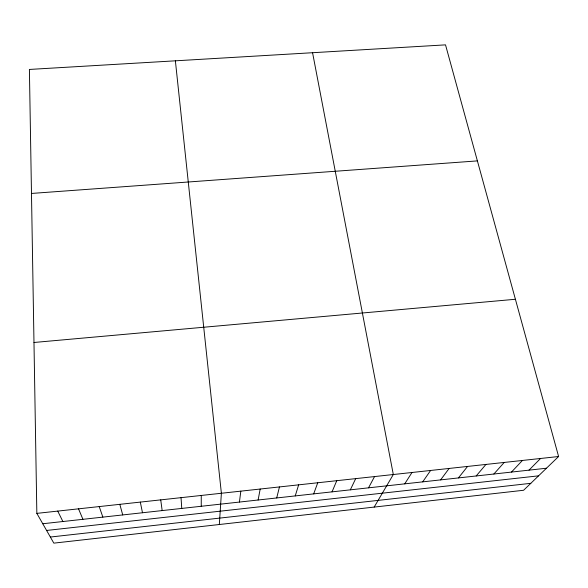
<?xml version="1.0" encoding="UTF-8"?>
<svg xmlns="http://www.w3.org/2000/svg" width="588" height="588" viewBox="0 0 588 588"><rect width="100%" height="100%" fill="white"/><g stroke="black" fill="none" stroke-linecap="round" stroke-linejoin="round"><path stroke-width="0.88" d="M201.25 506.275L201.258 495.456M219.331 524.511L221.382 493.266L175.378 60.821M239.426 502.064L240.83 491.142M258.11 500.006L260.183 489.032M276.713 497.955L279.454 486.938M295.235 495.919L298.645 484.843M313.676 493.883L317.748 482.763M332.036 491.862L336.762 480.69M350.323 489.841L355.696 478.625M368.529 487.834L374.549 476.574M374.166 507.084L393.313 474.523L312.566 52.714M404.72 483.85L412.004 472.487M422.699 481.866L430.607 470.459M440.603 479.896L449.129 468.445M458.427 477.926L467.57 466.431M476.184 475.971L485.938 464.432M493.861 474.024L504.217 462.44M511.464 472.083L522.423 460.455M529.002 470.15L540.548 458.478M558.6 456.516L523.607 490.267L53.831 543.136L36.846 513.375L29.4 69.443L445.52 44.864L558.6 456.516L36.846 513.375M50.355 537.042L530.81 483.321M42.762 523.746L546.458 468.224M46.592 530.457L538.564 475.839M33.979 342.481L515.404 299.27M31.48 193.445L477.39 160.892M57.734 511.097L62.887 521.527M78.527 508.833L82.923 519.314M99.218 506.577L102.863 517.117M119.82 504.335L122.723 514.934M140.319 502.101L142.487 512.751M160.73 499.874L162.163 510.582M181.038 497.661L181.751 508.422"/></g></svg>
